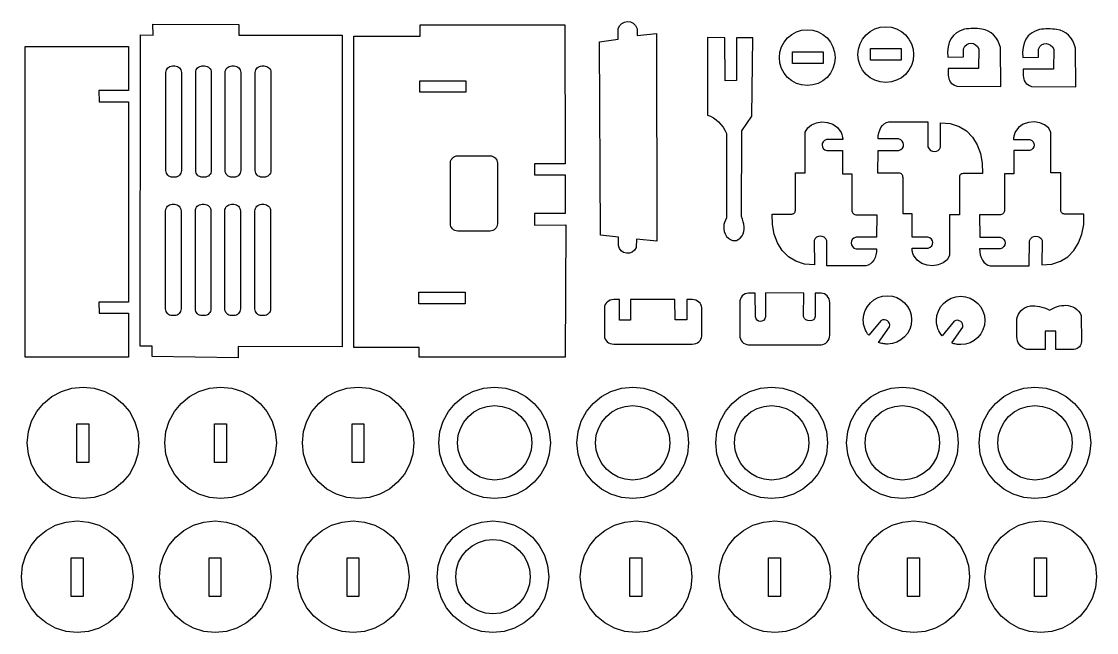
# Model space of a CAD drawing. Extents: x -147 to 762, y -188 to 192.
# Drawn here: x -147 to 141.9, y -169 to -4.7 of the extents above; entities that cross this region are included whole.
import ezdxf

# ---------------------------------------------------------------- set-up
doc = ezdxf.new("R2010")
doc.units = 0
doc.header["$MEASUREMENT"] = 0
doc.layers.add('CAMADA_1', color=7, linetype='CONTINUOUS')

msp = doc.modelspace()

# ---------------------------------------------------------------- linework, layer by layer
at = {"layer": 'CAMADA_1', "color": 250}
for points in [[(-115.0015, -8.3063), (-111.6787, -8.3173), (-111.69, -5.4004), (-88.6347, -5.4688), (-88.6347, -8.3174), (-60.8706, -8.3173), (-60.8706, -92.1601), (-88.8124, -92.057), (-88.8129, -95.067), (-111.8685, -94.7787), (-111.8679, -91.972), (-115.1015, -91.9601), (-115.0015, -8.3063)], [(-39.8568, -8.6686), (-39.8602, -5.5554), (-1.0454, -5.5554), (-0.9578, -42.9182), (-9.2024, -42.9378), (-9.1879, -45.8951), (-0.914, -45.8951), (-0.9141, -56.2702), (-9.1988, -56.2707), (-9.1567, -59.4377), (-0.7264, -59.3346), (-0.9454, -94.9686), (-40.1294, -94.9686), (-40.1201, -92.3567), (-57.7339, -92.3652), (-57.7339, -8.5956), (-39.8568, -8.6686)], [(8.284, -10.151), (13.307, -9.4281), (13.3129, -6.6332), (13.6903, -5.8204), (14.2823, -5.2159), (15.0187, -4.8315), (15.8294, -4.6791), (16.6443, -4.7704), (17.3934, -5.1174), (18.0064, -5.7318), (18.4134, -6.6255), (18.3937, -8.4475), (23.6002, -7.9478), (23.7258, -63.7849), (18.2205, -63.173), (18.1988, -65.4056), (17.7391, -66.166), (17.091, -66.6712), (16.3292, -66.9312), (15.5287, -66.9557), (14.7645, -66.7546), (14.1113, -66.3379), (13.6441, -65.7152), (13.4378, -64.8966), (13.4185, -62.6393), (8.5334, -62.0965), (8.284, -10.151)], [(64.1485, -6.9028), (65.66, -7.0552), (67.0678, -7.4922), (68.3418, -8.1837), (69.4518, -9.0995), (70.3676, -10.2094), (71.0591, -11.4834), (71.4961, -12.8912), (71.6485, -14.4027), (71.4961, -15.9142), (71.0591, -17.3221), (70.3676, -18.5961), (69.4518, -19.7061), (68.3418, -20.6219), (67.0678, -21.3134), (65.66, -21.7504), (64.1485, -21.9028), (62.637, -21.7504), (61.2291, -21.3134), (59.9551, -20.6219), (58.8451, -19.7061), (57.9293, -18.5961), (57.2378, -17.3221), (56.8008, -15.9142), (56.6484, -14.4027), (56.8008, -12.8912), (57.2378, -11.4834), (57.9293, -10.2094), (58.8451, -9.0995), (59.9551, -8.1837), (61.2291, -7.4922), (62.637, -7.0552), (64.1485, -6.9028)], [(85.2349, -6.0885), (86.7464, -6.2409), (88.1542, -6.6779), (89.4282, -7.3694), (90.5382, -8.2852), (91.454, -9.3951), (92.1455, -10.6691), (92.5825, -12.0769), (92.7349, -13.5884), (92.5825, -15.0999), (92.1455, -16.5078), (91.454, -17.7818), (90.5382, -18.8918), (89.4282, -19.8076), (88.1542, -20.4991), (86.7464, -20.9361), (85.2349, -21.0885), (83.7234, -20.9361), (82.3155, -20.4991), (81.0415, -19.8076), (79.9315, -18.8918), (79.0157, -17.7818), (78.3242, -16.5078), (77.8872, -15.0999), (77.7348, -13.5884), (77.8872, -12.0769), (78.3242, -10.6691), (79.0157, -9.3951), (79.9315, -8.2852), (81.0415, -7.3694), (82.3155, -6.6779), (83.7234, -6.2409), (85.2349, -6.0885)], [(110.2286, -11.9997), (110.1826, -17.3541), (101.9995, -17.3541), (102.0286, -19.0916), (102.0812, -19.5933), (102.1805, -20.0571), (102.3361, -20.4827), (102.558, -20.8699), (102.8558, -21.2184), (103.2393, -21.528), (103.7183, -21.7986), (104.3027, -22.0298), (116.1779, -22.1136), (116.0787, -11.7022), (115.7497, -10.6631), (115.3291, -9.75), (114.8193, -8.9595), (114.2231, -8.2879), (113.543, -7.7315), (112.7817, -7.2868), (111.9418, -6.9501), (111.0259, -6.7178), (110.4462, -6.6539), (109.8665, -6.607), (109.2868, -6.5782), (108.707, -6.5691), (108.1273, -6.5809), (107.5476, -6.615), (106.9678, -6.6729), (106.3881, -6.7557), (105.2163, -7.1781), (104.2222, -7.7512), (103.4041, -8.4737), (102.7605, -9.3443), (102.2898, -10.3616), (101.9904, -11.5242), (101.8609, -12.8309), (101.8995, -14.2803), (106.1632, -14.1811), (106.1632, -11.9997), (106.5046, -11.3358), (106.985, -10.8729), (107.5588, -10.6053), (108.1802, -10.5274), (108.8036, -10.6335), (109.3832, -10.918), (109.8735, -11.3753), (110.2286, -11.9997)], [(130.3693, -12.1043), (130.3233, -17.4587), (122.1402, -17.4587), (122.1693, -19.1962), (122.2219, -19.6979), (122.3212, -20.1617), (122.4768, -20.5873), (122.6987, -20.9745), (122.9965, -21.323), (123.38, -21.6326), (123.859, -21.9032), (124.4434, -22.1344), (136.3186, -22.2182), (136.2194, -11.8068), (135.8904, -10.7677), (135.4698, -9.8546), (134.96, -9.0641), (134.3638, -8.3925), (133.6837, -7.8361), (132.9224, -7.3914), (132.0825, -7.0547), (131.1666, -6.8224), (130.5869, -6.7585), (130.0072, -6.7116), (129.4275, -6.6828), (128.8477, -6.6737), (128.268, -6.6855), (127.6883, -6.7196), (127.1085, -6.7775), (126.5288, -6.8603), (125.357, -7.2827), (124.3629, -7.8558), (123.5448, -8.5783), (122.9012, -9.4489), (122.4305, -10.4662), (122.1311, -11.6288), (122.0016, -12.9355), (122.0402, -14.3849), (126.3039, -14.2857), (126.3039, -12.1043), (126.6453, -11.4404), (127.1257, -10.9775), (127.6995, -10.7099), (128.3209, -10.632), (128.9443, -10.7381), (129.5239, -11.0226), (130.0142, -11.4799), (130.3693, -12.1043)], [(-146.0186, -11.377), (-118.2599, -11.377), (-118.2599, -23.2119), (-126.2245, -23.2119), (-126.1589, -26.2618), (-118.2599, -26.265), (-118.2599, -80.0994), (-126.2197, -80.0994), (-126.1744, -83.0777), (-118.2599, -83.0894), (-118.2599, -94.8903), (-146.0186, -94.8903), (-146.0186, -11.377)], [(49.5096, -9.0312), (45.0989, -9.0625), (45.0994, -20.5663), (42.1162, -20.59), (42.0291, -9.0481), (37.3488, -9.0224), (37.3488, -29.8326), (38.1455, -30.1743), (38.914, -30.5992), (39.645, -31.1062), (40.3292, -31.6938), (40.9576, -32.3609), (41.5208, -33.1063), (42.0095, -33.9287), (42.4147, -34.8269), (42.4147, -57.4345), (42.1271, -58.0645), (41.9024, -58.6787), (41.7512, -59.2849), (41.6837, -59.8911), (41.7105, -60.5052), (41.842, -61.135), (42.0887, -61.7884), (42.4609, -62.4734), (42.9896, -62.9593), (43.5151, -63.3132), (44.0385, -63.5293), (44.5608, -63.6019), (45.0831, -63.5254), (45.6064, -63.2939), (46.132, -62.9019), (46.6607, -62.3436), (46.9399, -61.7538), (47.1133, -61.1428), (47.19, -60.5126), (47.1791, -59.8648), (47.0897, -59.2012), (46.9307, -58.5238), (46.7113, -57.8343), (46.4406, -57.1345), (46.5494, -34.0624), (49.2651, -30.1134), (49.5096, -9.0312)], [(60.1576, -12.8047), (68.433, -12.8047), (68.433, -15.9572), (60.1576, -15.9572), (60.1576, -12.8047)], [(81.1126, -11.9247), (89.388, -11.9247), (89.388, -15.0772), (81.1126, -15.0772), (81.1126, -11.9247)], [(-106.4378, -16.6292), (-105.8147, -16.6292), (-105.4571, -16.6655), (-105.1234, -16.7697), (-104.8211, -16.9343), (-104.5574, -17.1522), (-104.3395, -17.4159), (-104.1749, -17.7182), (-104.0707, -18.0519), (-104.0344, -18.4095), (-104.0344, -44.7579), (-104.0707, -45.1155), (-104.1749, -45.4492), (-104.3395, -45.7515), (-104.5574, -46.0153), (-104.8211, -46.2331), (-105.1234, -46.3977), (-105.4571, -46.5019), (-105.8147, -46.5382), (-106.4378, -46.5382), (-106.7954, -46.5019), (-107.1291, -46.3977), (-107.4314, -46.2331), (-107.6952, -46.0153), (-107.913, -45.7515), (-108.0776, -45.4492), (-108.1818, -45.1155), (-108.2181, -44.7579), (-108.2181, -18.4095), (-108.1818, -18.0519), (-108.0776, -17.7182), (-107.913, -17.4159), (-107.6952, -17.1522), (-107.4314, -16.9343), (-107.1291, -16.7697), (-106.7954, -16.6655), (-106.4378, -16.6292)], [(-98.4264, -16.6292), (-97.8033, -16.6292), (-97.4457, -16.6655), (-97.112, -16.7697), (-96.8097, -16.9343), (-96.546, -17.1522), (-96.3281, -17.4159), (-96.1635, -17.7182), (-96.0593, -18.0519), (-96.023, -18.4095), (-96.023, -44.7579), (-96.0593, -45.1155), (-96.1635, -45.4492), (-96.3281, -45.7515), (-96.546, -46.0153), (-96.8097, -46.2331), (-97.112, -46.3977), (-97.4457, -46.5019), (-97.8033, -46.5382), (-98.4264, -46.5382), (-98.784, -46.5019), (-99.1177, -46.3977), (-99.42, -46.2331), (-99.6838, -46.0153), (-99.9016, -45.7515), (-100.0662, -45.4492), (-100.1704, -45.1155), (-100.2067, -44.7579), (-100.2067, -18.4095), (-100.1704, -18.0519), (-100.0662, -17.7182), (-99.9016, -17.4159), (-99.6838, -17.1522), (-99.42, -16.9343), (-99.1177, -16.7697), (-98.784, -16.6655), (-98.4264, -16.6292)], [(-90.5041, -16.6292), (-89.881, -16.6292), (-89.5234, -16.6655), (-89.1897, -16.7697), (-88.8874, -16.9343), (-88.6237, -17.1522), (-88.4058, -17.4159), (-88.2412, -17.7182), (-88.137, -18.0519), (-88.1007, -18.4095), (-88.1007, -44.7579), (-88.137, -45.1155), (-88.2412, -45.4492), (-88.4058, -45.7515), (-88.6237, -46.0153), (-88.8874, -46.2331), (-89.1897, -46.3977), (-89.5234, -46.5019), (-89.881, -46.5382), (-90.5041, -46.5382), (-90.8617, -46.5019), (-91.1954, -46.3977), (-91.4977, -46.2331), (-91.7615, -46.0153), (-91.9793, -45.7515), (-92.1439, -45.4492), (-92.2481, -45.1155), (-92.2844, -44.7579), (-92.2844, -18.4095), (-92.2481, -18.0519), (-92.1439, -17.7182), (-91.9793, -17.4159), (-91.7615, -17.1522), (-91.4977, -16.9343), (-91.1954, -16.7697), (-90.8617, -16.6655), (-90.5041, -16.6292)], [(-82.4038, -16.6292), (-81.7807, -16.6292), (-81.4231, -16.6655), (-81.0894, -16.7697), (-80.7871, -16.9343), (-80.5234, -17.1522), (-80.3055, -17.4159), (-80.1409, -17.7182), (-80.0367, -18.0519), (-80.0004, -18.4095), (-80.0004, -44.7579), (-80.0367, -45.1155), (-80.1409, -45.4492), (-80.3055, -45.7515), (-80.5234, -46.0153), (-80.7871, -46.2331), (-81.0894, -46.3977), (-81.4231, -46.5019), (-81.7807, -46.5382), (-82.4038, -46.5382), (-82.7614, -46.5019), (-83.0951, -46.3977), (-83.3974, -46.2331), (-83.6612, -46.0153), (-83.879, -45.7515), (-84.0436, -45.4492), (-84.1478, -45.1155), (-84.1841, -44.7579), (-84.1841, -18.4095), (-84.1478, -18.0519), (-84.0436, -17.7182), (-83.879, -17.4159), (-83.6612, -17.1522), (-83.3974, -16.9343), (-83.0951, -16.7697), (-82.7614, -16.6655), (-82.4038, -16.6292)], [(-39.9712, -20.5946), (-27.5867, -20.5946), (-27.5867, -23.6946), (-39.9712, -23.6946), (-39.9712, -20.5946)], [(69.4301, -70.3369), (69.3832, -63.6183), (69.0962, -63.0793), (68.6846, -62.6953), (68.1914, -62.465), (67.6594, -62.387), (67.1313, -62.46), (66.6502, -62.6828), (66.2586, -63.0541), (65.9996, -63.5725), (66.0468, -70.0917), (63.381, -69.8971), (61.0486, -69.1548), (59.0613, -67.923), (57.4311, -66.2598), (56.1698, -64.2231), (55.2892, -61.8712), (54.8013, -59.262), (54.7179, -56.4537), (59.9576, -56.4537), (60.1746, -56.4216), (60.367, -56.3634), (60.5341, -56.278), (60.6748, -56.1644), (60.7881, -56.0216), (60.8732, -55.8486), (60.9291, -55.6445), (60.9548, -55.4081), (60.9548, -45.3935), (63.6158, -45.3935), (63.6158, -34.4166), (64.2661, -33.2965), (65.303, -32.4511), (66.6127, -31.9044), (68.081, -31.6808), (69.5942, -31.8043), (71.0381, -32.2991), (72.2988, -33.1895), (73.2623, -34.4997), (73.4264, -34.9984), (73.5513, -35.4717), (73.5987, -35.7067), (73.6357, -35.945), (73.6622, -36.1895), (73.6781, -36.4436), (69.2976, -36.4165), (68.7643, -36.6799), (68.3921, -37.0488), (68.1782, -37.4863), (68.1196, -37.9553), (68.2134, -38.4187), (68.4568, -38.8397), (68.8469, -39.1812), (69.3808, -39.4061), (73.5949, -39.4082), (73.5949, -45.643), (76.0897, -45.643), (76.0897, -55.3415), (76.1143, -55.609), (76.1698, -55.8497), (76.2568, -56.0617), (76.3758, -56.2428), (76.5274, -56.3912), (76.7121, -56.5049), (76.9303, -56.5818), (77.1827, -56.62), (82.8255, -56.62), (82.7424, -62.6974), (77.2457, -62.7044), (76.6456, -62.9411), (76.2299, -63.3053), (75.9925, -63.7552), (75.9272, -64.2493), (76.028, -64.7459), (76.2886, -65.2033), (76.7029, -65.5799), (77.2649, -65.834), (82.7617, -65.7868), (82.7364, -66.6426), (82.6016, -67.4414), (82.3648, -68.171), (82.0334, -68.8195), (81.6147, -69.3747), (81.1161, -69.8246), (80.5452, -70.1572), (79.9091, -70.3605), (69.4301, -70.3369)], [(96.5409, -31.7001), (96.5878, -38.4187), (96.8748, -38.9577), (97.2864, -39.3417), (97.7796, -39.572), (98.3116, -39.65), (98.8397, -39.577), (99.3208, -39.3542), (99.7124, -38.9829), (99.9714, -38.4645), (99.9242, -31.9453), (102.59, -32.1399), (104.9224, -32.8822), (106.9097, -34.114), (108.5399, -35.7772), (109.8012, -37.8139), (110.6818, -40.1658), (111.1697, -42.775), (111.2531, -45.5833), (106.0134, -45.5833), (105.7964, -45.6154), (105.604, -45.6736), (105.4369, -45.759), (105.2963, -45.8726), (105.1829, -46.0154), (105.0978, -46.1884), (105.0419, -46.3925), (105.0162, -46.6289), (105.0162, -56.6435), (102.3552, -56.6435), (102.3552, -67.6204), (101.7049, -68.7405), (100.668, -69.5859), (99.3583, -70.1326), (97.89, -70.3563), (96.3768, -70.2327), (94.9329, -69.7379), (93.6722, -68.8475), (92.7087, -67.5373), (92.5446, -67.0386), (92.4197, -66.5653), (92.3723, -66.3303), (92.3353, -66.092), (92.3088, -65.8475), (92.2929, -65.5934), (96.6734, -65.6205), (97.2067, -65.3571), (97.5789, -64.9882), (97.7928, -64.5507), (97.8515, -64.0818), (97.7576, -63.6183), (97.5142, -63.1973), (97.1241, -62.8558), (96.5902, -62.6309), (92.3761, -62.6288), (92.3761, -56.394), (89.8813, -56.394), (89.8813, -46.6955), (89.8567, -46.428), (89.8012, -46.1873), (89.7142, -45.9753), (89.5952, -45.7942), (89.4436, -45.6458), (89.2589, -45.5321), (89.0407, -45.4552), (88.7883, -45.417), (83.1455, -45.417), (83.2286, -39.3396), (88.7253, -39.3326), (89.3254, -39.0959), (89.7411, -38.7317), (89.9785, -38.2818), (90.0438, -37.7877), (89.943, -37.2911), (89.6824, -36.8337), (89.2681, -36.4571), (88.7061, -36.203), (83.2093, -36.2502), (83.2346, -35.3944), (83.3694, -34.5956), (83.6062, -33.866), (83.9376, -33.2176), (84.3563, -32.6623), (84.8549, -32.2124), (85.4258, -31.8798), (86.0619, -31.6765), (96.5409, -31.7001)], [(123.7987, -70.3369), (123.8456, -63.6183), (124.1326, -63.0793), (124.5442, -62.6953), (125.0374, -62.465), (125.5694, -62.387), (126.0975, -62.46), (126.5786, -62.6828), (126.9702, -63.0541), (127.2292, -63.5725), (127.182, -70.0917), (129.8478, -69.8971), (132.1802, -69.1548), (134.1675, -67.923), (135.7977, -66.2598), (137.059, -64.2231), (137.9396, -61.8712), (138.4275, -59.262), (138.5109, -56.4537), (133.2712, -56.4537), (133.0542, -56.4216), (132.8618, -56.3634), (132.6947, -56.278), (132.5541, -56.1644), (132.4407, -56.0216), (132.3556, -55.8486), (132.2997, -55.6445), (132.274, -55.4081), (132.274, -45.3935), (129.613, -45.3935), (129.613, -34.4166), (128.9627, -33.2965), (127.9258, -32.4511), (126.6161, -31.9044), (125.1478, -31.6808), (123.6346, -31.8043), (122.1907, -32.2991), (120.93, -33.1895), (119.9665, -34.4997), (119.8024, -34.9984), (119.6775, -35.4717), (119.6301, -35.7067), (119.5931, -35.945), (119.5666, -36.1895), (119.5507, -36.4436), (123.9312, -36.4165), (124.4645, -36.6799), (124.8367, -37.0488), (125.0506, -37.4863), (125.1093, -37.9553), (125.0154, -38.4187), (124.772, -38.8397), (124.3819, -39.1812), (123.848, -39.4061), (119.6339, -39.4082), (119.6339, -45.643), (117.1391, -45.643), (117.1391, -55.3415), (117.1145, -55.609), (117.059, -55.8497), (116.972, -56.0617), (116.853, -56.2428), (116.7014, -56.3912), (116.5167, -56.5049), (116.2985, -56.5818), (116.0461, -56.62), (110.4033, -56.62), (110.4864, -62.6974), (115.9831, -62.7044), (116.5832, -62.9411), (116.9989, -63.3053), (117.2363, -63.7552), (117.3016, -64.2493), (117.2008, -64.7459), (116.9402, -65.2033), (116.5259, -65.5799), (115.9639, -65.834), (110.4671, -65.7868), (110.4924, -66.6426), (110.6272, -67.4414), (110.864, -68.171), (111.1954, -68.8195), (111.6141, -69.3747), (112.1127, -69.8246), (112.6836, -70.1572), (113.3197, -70.3605), (123.7987, -70.3369)], [(-29.7938, -40.7827), (-21.0879, -40.7827), (-20.6938, -40.8227), (-20.3261, -40.9375), (-19.9929, -41.1189), (-19.7023, -41.359), (-19.4622, -41.6496), (-19.2808, -41.9828), (-19.166, -42.3505), (-19.126, -42.7446), (-19.126, -59.053), (-19.166, -59.4471), (-19.2808, -59.8148), (-19.4622, -60.148), (-19.7023, -60.4386), (-19.9929, -60.6787), (-20.3261, -60.8601), (-20.6938, -60.9749), (-21.0879, -61.0149), (-29.7938, -61.0149), (-30.1879, -60.9749), (-30.5556, -60.8601), (-30.8888, -60.6787), (-31.1794, -60.4386), (-31.4195, -60.148), (-31.6009, -59.8148), (-31.7157, -59.4471), (-31.7557, -59.053), (-31.7557, -42.7446), (-31.7157, -42.3505), (-31.6009, -41.9828), (-31.4195, -41.6496), (-31.1794, -41.359), (-30.8888, -41.1189), (-30.5556, -40.9375), (-30.1879, -40.8227), (-29.7938, -40.7827)], [(-106.5268, -53.8374), (-105.9037, -53.8374), (-105.5461, -53.8737), (-105.2124, -53.9779), (-104.9101, -54.1425), (-104.6464, -54.3604), (-104.4285, -54.6241), (-104.2639, -54.9264), (-104.1597, -55.2601), (-104.1234, -55.6177), (-104.1234, -81.9661), (-104.1597, -82.3237), (-104.2639, -82.6574), (-104.4285, -82.9597), (-104.6464, -83.2235), (-104.9101, -83.4413), (-105.2124, -83.6059), (-105.5461, -83.7101), (-105.9037, -83.7464), (-106.5268, -83.7464), (-106.8844, -83.7101), (-107.2181, -83.6059), (-107.5204, -83.4413), (-107.7842, -83.2235), (-108.002, -82.9597), (-108.1666, -82.6574), (-108.2708, -82.3237), (-108.3071, -81.9661), (-108.3071, -55.6177), (-108.2708, -55.2601), (-108.1666, -54.9264), (-108.002, -54.6241), (-107.7842, -54.3604), (-107.5204, -54.1425), (-107.2181, -53.9779), (-106.8844, -53.8737), (-106.5268, -53.8374)], [(-98.5154, -53.8374), (-97.8923, -53.8374), (-97.5347, -53.8737), (-97.201, -53.9779), (-96.8987, -54.1425), (-96.635, -54.3604), (-96.4171, -54.6241), (-96.2525, -54.9264), (-96.1483, -55.2601), (-96.112, -55.6177), (-96.112, -81.9661), (-96.1483, -82.3237), (-96.2525, -82.6574), (-96.4171, -82.9597), (-96.635, -83.2235), (-96.8987, -83.4413), (-97.201, -83.6059), (-97.5347, -83.7101), (-97.8923, -83.7464), (-98.5154, -83.7464), (-98.873, -83.7101), (-99.2067, -83.6059), (-99.509, -83.4413), (-99.7728, -83.2235), (-99.9906, -82.9597), (-100.1552, -82.6574), (-100.2594, -82.3237), (-100.2957, -81.9661), (-100.2957, -55.6177), (-100.2594, -55.2601), (-100.1552, -54.9264), (-99.9906, -54.6241), (-99.7728, -54.3604), (-99.509, -54.1425), (-99.2067, -53.9779), (-98.873, -53.8737), (-98.5154, -53.8374)], [(-90.5931, -53.8374), (-89.97, -53.8374), (-89.6124, -53.8737), (-89.2787, -53.9779), (-88.9764, -54.1425), (-88.7127, -54.3604), (-88.4948, -54.6241), (-88.3302, -54.9264), (-88.226, -55.2601), (-88.1897, -55.6177), (-88.1897, -81.9661), (-88.226, -82.3237), (-88.3302, -82.6574), (-88.4948, -82.9597), (-88.7127, -83.2235), (-88.9764, -83.4413), (-89.2787, -83.6059), (-89.6124, -83.7101), (-89.97, -83.7464), (-90.5931, -83.7464), (-90.9507, -83.7101), (-91.2844, -83.6059), (-91.5867, -83.4413), (-91.8505, -83.2235), (-92.0683, -82.9597), (-92.2329, -82.6574), (-92.3371, -82.3237), (-92.3734, -81.9661), (-92.3734, -55.6177), (-92.3371, -55.2601), (-92.2329, -54.9264), (-92.0683, -54.6241), (-91.8505, -54.3604), (-91.5867, -54.1425), (-91.2844, -53.9779), (-90.9507, -53.8737), (-90.5931, -53.8374)], [(-82.4928, -53.8374), (-81.8697, -53.8374), (-81.5121, -53.8737), (-81.1784, -53.9779), (-80.8761, -54.1425), (-80.6124, -54.3604), (-80.3945, -54.6241), (-80.2299, -54.9264), (-80.1257, -55.2601), (-80.0894, -55.6177), (-80.0894, -81.9661), (-80.1257, -82.3237), (-80.2299, -82.6574), (-80.3945, -82.9597), (-80.6124, -83.2235), (-80.8761, -83.4413), (-81.1784, -83.6059), (-81.5121, -83.7101), (-81.8697, -83.7464), (-82.4928, -83.7464), (-82.8504, -83.7101), (-83.1841, -83.6059), (-83.4864, -83.4413), (-83.7502, -83.2235), (-83.968, -82.9597), (-84.1326, -82.6574), (-84.2368, -82.3237), (-84.2731, -81.9661), (-84.2731, -55.6177), (-84.2368, -55.2601), (-84.1326, -54.9264), (-83.968, -54.6241), (-83.7502, -54.3604), (-83.4864, -54.1425), (-83.1841, -53.9779), (-82.8504, -53.8737), (-82.4928, -53.8374)], [(-40.2164, -77.4899), (-27.8319, -77.4899), (-27.8319, -80.5899), (-40.2164, -80.5899), (-40.2164, -77.4899)], [(70.2045, -89.0406), (70.2045, -80.253), (70.1567, -79.7453), (70.0197, -79.2717), (69.8032, -78.8426), (69.5166, -78.4682), (69.1697, -78.159), (68.772, -77.9253), (68.3332, -77.7775), (67.8628, -77.7259), (66.225, -77.7259), (66.225, -84.0012), (66.0929, -84.493), (65.7776, -84.8553), (65.3347, -85.0823), (64.8202, -85.1679), (64.2896, -85.1064), (63.7989, -84.8917), (63.4036, -84.5178), (63.1596, -83.979), (63.1948, -77.7259), (52.888, -77.6751), (52.9386, -84.1011), (52.7062, -84.6599), (52.3668, -85.0489), (51.958, -85.2732), (51.5176, -85.3379), (51.0832, -85.2479), (50.6926, -85.0085), (50.3836, -84.6246), (50.1937, -84.1013), (50.1711, -77.7259), (48.3303, -77.7259), (47.86, -77.7775), (47.4212, -77.9253), (47.0235, -78.1591), (46.6766, -78.4683), (46.39, -78.8427), (46.1734, -79.2719), (46.0364, -79.7454), (45.9886, -80.253), (45.9886, -89.0406), (46.0364, -89.5483), (46.1734, -90.0219), (46.3899, -90.451), (46.6765, -90.8254), (47.0234, -91.1346), (47.421, -91.3683), (47.8599, -91.5161), (48.3303, -91.5677), (67.8628, -91.5677), (68.3332, -91.5161), (68.7721, -91.3683), (69.1697, -91.1346), (69.5167, -90.8254), (69.8032, -90.451), (70.0197, -90.0219), (70.1567, -89.5483), (70.2045, -89.0406)], [(35.7722, -89.2425), (35.7722, -81.6402), (35.7206, -81.201), (35.5728, -80.7912), (35.3391, -80.42), (35.0299, -80.0961), (34.6555, -79.8286), (34.2264, -79.6264), (33.7528, -79.4985), (33.2451, -79.4539), (31.7517, -79.4539), (31.7517, -84.8828), (28.6079, -84.8636), (28.5928, -79.4539), (16.6464, -79.4539), (16.6463, -84.9693), (13.6874, -84.9694), (13.6597, -79.4539), (12.1663, -79.4539), (11.6587, -79.4985), (11.1851, -79.6264), (10.7559, -79.8286), (10.3815, -80.0961), (10.0723, -80.42), (9.8386, -80.7913), (9.6908, -81.201), (9.6392, -81.6402), (9.6392, -89.2425), (9.6908, -89.6817), (9.8386, -90.0915), (10.0723, -90.4627), (10.3815, -90.7866), (10.7559, -91.0541), (11.185, -91.2563), (11.6586, -91.3842), (12.1663, -91.4288), (33.2451, -91.4288), (33.7528, -91.3842), (34.2264, -91.2563), (34.6555, -91.0541), (35.0299, -90.7866), (35.3391, -90.4627), (35.5728, -90.0915), (35.7206, -89.6817), (35.7722, -89.2425)], [(85.6967, -78.3952), (87.0067, -78.5273), (88.2268, -78.906), (89.3309, -79.5053), (90.2929, -80.299), (91.0866, -81.261), (91.6859, -82.3651), (92.0646, -83.5852), (92.1967, -84.8952), (92.0646, -86.2052), (91.6859, -87.4253), (91.0866, -88.5294), (90.2929, -89.4914), (89.3309, -90.2851), (88.2268, -90.8844), (87.0067, -91.2631), (85.6967, -91.3952), (85.3831, -91.3879), (85.0696, -91.3661), (84.7578, -91.3302), (84.4491, -91.2806), (84.1452, -91.2175), (83.8477, -91.1413), (83.558, -91.0523), (83.2778, -90.9509), (86.2548, -86.7401), (86.3089, -86.2718), (86.2188, -85.8428), (86.0081, -85.4703), (85.7001, -85.1718), (85.3182, -84.9642), (84.8857, -84.865), (84.4261, -84.8914), (83.9628, -85.0605), (80.7002, -89.053), (80.3661, -88.6157), (80.0693, -88.1503), (79.812, -87.6592), (79.5964, -87.1445), (79.4249, -86.6086), (79.2996, -86.0535), (79.2228, -85.4817), (79.1967, -84.8952), (79.3288, -83.5852), (79.7075, -82.3651), (80.3068, -81.261), (81.1005, -80.299), (82.0625, -79.5053), (83.1666, -78.906), (84.3867, -78.5273), (85.6967, -78.3952)], [(105.3758, -78.5541), (106.6858, -78.6862), (107.9059, -79.0649), (109.01, -79.6642), (109.972, -80.4579), (110.7657, -81.4199), (111.365, -82.524), (111.7437, -83.7441), (111.8758, -85.0541), (111.7437, -86.3641), (111.365, -87.5842), (110.7657, -88.6883), (109.972, -89.6503), (109.01, -90.444), (107.9059, -91.0433), (106.6858, -91.422), (105.3758, -91.5541), (105.0622, -91.5468), (104.7487, -91.525), (104.4369, -91.4891), (104.1282, -91.4395), (103.8243, -91.3764), (103.5268, -91.3002), (103.2371, -91.2112), (102.9569, -91.1098), (105.9339, -86.899), (105.988, -86.4307), (105.8979, -86.0017), (105.6872, -85.6292), (105.3792, -85.3307), (104.9973, -85.1231), (104.5648, -85.0239), (104.1052, -85.0503), (103.6419, -85.2194), (100.3793, -89.2119), (100.0452, -88.7746), (99.7484, -88.3092), (99.4911, -87.8181), (99.2755, -87.3034), (99.104, -86.7675), (98.9787, -86.2124), (98.9019, -85.6406), (98.8758, -85.0541), (99.0079, -83.7441), (99.3866, -82.524), (99.9859, -81.4199), (100.7796, -80.4579), (101.7416, -79.6642), (102.8457, -79.0649), (104.0658, -78.6862), (105.3758, -78.5541)], [(124.1386, -81.1259), (124.7041, -81.0945), (125.2979, -81.1106), (125.9169, -81.1759), (126.5579, -81.2923), (127.2178, -81.4617), (127.8934, -81.6857), (128.5817, -81.9663), (129.2794, -82.3053), (129.7864, -82.0024), (130.3053, -81.7337), (130.8359, -81.5019), (131.378, -81.3096), (131.9314, -81.1592), (132.496, -81.0536), (133.0715, -80.9951), (133.6579, -80.9865), (134.2789, -81.0577), (134.9002, -81.1955), (135.506, -81.4059), (136.0804, -81.6948), (136.6075, -82.0683), (137.0715, -82.5325), (137.4565, -83.0933), (137.7467, -83.7568), (137.8374, -90.7121), (137.7871, -91.1316), (137.6725, -91.5104), (137.4967, -91.8473), (137.2629, -92.141), (136.9743, -92.3902), (136.6341, -92.5938), (136.2453, -92.7505), (135.8113, -92.8591), (130.9729, -92.8894), (130.9426, -87.8997), (128.0698, -87.9602), (128.0396, -92.8894), (123.1709, -92.8591), (122.5206, -92.632), (121.9697, -92.3371), (121.5129, -91.9782), (121.1448, -91.5588), (120.8597, -91.0826), (120.6524, -90.5536), (120.5174, -89.9752), (120.4492, -89.3512), (120.4492, -84.664), (120.6458, -83.9819), (120.9105, -83.3693), (121.2469, -82.8257), (121.6589, -82.3507), (122.1503, -81.9437), (122.7248, -81.6042), (123.3863, -81.3318), (124.1386, -81.1259)], [(-130.4794, -102.954), (-127.4563, -103.2587), (-124.6406, -104.1328), (-122.0926, -105.5158), (-119.8726, -107.3474), (-118.041, -109.5674), (-116.658, -112.1154), (-115.7839, -114.9311), (-115.4792, -117.9542), (-115.7839, -120.9772), (-116.658, -123.7928), (-118.041, -126.3407), (-119.8726, -128.5606), (-122.0926, -130.3923), (-124.6406, -131.7752), (-127.4563, -132.6493), (-130.4794, -132.954), (-133.5024, -132.6493), (-136.318, -131.7752), (-138.8659, -130.3923), (-141.0858, -128.5606), (-142.9175, -126.3407), (-144.3004, -123.7928), (-145.1745, -120.9772), (-145.4792, -117.9542), (-145.1745, -114.9311), (-144.3004, -112.1154), (-142.9175, -109.5674), (-141.0858, -107.3474), (-138.8659, -105.5158), (-136.318, -104.1328), (-133.5024, -103.2587), (-130.4794, -102.954)], [(-93.5123, -102.954), (-90.4892, -103.2587), (-87.6735, -104.1328), (-85.1255, -105.5158), (-82.9055, -107.3474), (-81.0739, -109.5674), (-79.6909, -112.1154), (-78.8168, -114.9311), (-78.5121, -117.9542), (-78.8168, -120.9772), (-79.6909, -123.7928), (-81.0739, -126.3407), (-82.9055, -128.5606), (-85.1255, -130.3923), (-87.6735, -131.7752), (-90.4892, -132.6493), (-93.5123, -132.954), (-96.5353, -132.6493), (-99.3509, -131.7752), (-101.8988, -130.3923), (-104.1187, -128.5606), (-105.9504, -126.3407), (-107.3333, -123.7928), (-108.2074, -120.9772), (-108.5121, -117.9542), (-108.2074, -114.9311), (-107.3333, -112.1154), (-105.9504, -109.5674), (-104.1187, -107.3474), (-101.8988, -105.5158), (-99.3509, -104.1328), (-96.5353, -103.2587), (-93.5123, -102.954)], [(-56.5451, -102.954), (-53.522, -103.2587), (-50.7063, -104.1328), (-48.1583, -105.5158), (-45.9383, -107.3474), (-44.1067, -109.5674), (-42.7237, -112.1154), (-41.8496, -114.9311), (-41.5449, -117.9542), (-41.8496, -120.9772), (-42.7237, -123.7928), (-44.1067, -126.3407), (-45.9383, -128.5606), (-48.1583, -130.3923), (-50.7063, -131.7752), (-53.522, -132.6493), (-56.5451, -132.954), (-59.5681, -132.6493), (-62.3837, -131.7752), (-64.9316, -130.3923), (-67.1515, -128.5606), (-68.9832, -126.3407), (-70.3661, -123.7928), (-71.2402, -120.9772), (-71.5449, -117.9542), (-71.2402, -114.9311), (-70.3661, -112.1154), (-68.9832, -109.5674), (-67.1515, -107.3474), (-64.9316, -105.5158), (-62.3837, -104.1328), (-59.5681, -103.2587), (-56.5451, -102.954)], [(-19.8691, -102.954), (-16.846, -103.2587), (-14.0303, -104.1328), (-11.4823, -105.5158), (-9.2623, -107.3474), (-7.4307, -109.5674), (-6.0477, -112.1154), (-5.1736, -114.9311), (-4.8689, -117.9542), (-5.1736, -120.9772), (-6.0477, -123.7928), (-7.4307, -126.3407), (-9.2623, -128.5606), (-11.4823, -130.3923), (-14.0303, -131.7752), (-16.846, -132.6493), (-19.8691, -132.954), (-22.8921, -132.6493), (-25.7077, -131.7752), (-28.2556, -130.3923), (-30.4755, -128.5606), (-32.3072, -126.3407), (-33.6901, -123.7928), (-34.5642, -120.9772), (-34.8689, -117.9542), (-34.5642, -114.9311), (-33.6901, -112.1154), (-32.3072, -109.5674), (-30.4755, -107.3474), (-28.2556, -105.5158), (-25.7077, -104.1328), (-22.8921, -103.2587), (-19.8691, -102.954)], [(17.2294, -102.954), (20.2525, -103.2587), (23.0682, -104.1328), (25.6162, -105.5158), (27.8362, -107.3474), (29.6678, -109.5674), (31.0508, -112.1154), (31.9249, -114.9311), (32.2296, -117.9542), (31.9249, -120.9772), (31.0508, -123.7928), (29.6678, -126.3407), (27.8362, -128.5606), (25.6162, -130.3923), (23.0682, -131.7752), (20.2525, -132.6493), (17.2294, -132.954), (14.2064, -132.6493), (11.3908, -131.7752), (8.8429, -130.3923), (6.623, -128.5606), (4.7913, -126.3407), (3.4084, -123.7928), (2.5343, -120.9772), (2.2296, -117.9542), (2.5343, -114.9311), (3.4084, -112.1154), (4.7913, -109.5674), (6.623, -107.3474), (8.8429, -105.5158), (11.3908, -104.1328), (14.2064, -103.2587), (17.2294, -102.954)], [(54.5762, -102.954), (57.5993, -103.2587), (60.415, -104.1328), (62.963, -105.5158), (65.183, -107.3474), (67.0146, -109.5674), (68.3976, -112.1154), (69.2717, -114.9311), (69.5764, -117.9542), (69.2717, -120.9772), (68.3976, -123.7928), (67.0146, -126.3407), (65.183, -128.5606), (62.963, -130.3923), (60.415, -131.7752), (57.5993, -132.6493), (54.5762, -132.954), (51.5532, -132.6493), (48.7376, -131.7752), (46.1897, -130.3923), (43.9698, -128.5606), (42.1381, -126.3407), (40.7552, -123.7928), (39.8811, -120.9772), (39.5764, -117.9542), (39.8811, -114.9311), (40.7552, -112.1154), (42.1381, -109.5674), (43.9698, -107.3474), (46.1897, -105.5158), (48.7376, -104.1328), (51.5532, -103.2587), (54.5762, -102.954)], [(89.7055, -102.954), (92.7286, -103.2587), (95.5443, -104.1328), (98.0923, -105.5158), (100.3123, -107.3474), (102.1439, -109.5674), (103.5269, -112.1154), (104.401, -114.9311), (104.7057, -117.9542), (104.401, -120.9772), (103.5269, -123.7928), (102.1439, -126.3407), (100.3123, -128.5606), (98.0923, -130.3923), (95.5443, -131.7752), (92.7286, -132.6493), (89.7055, -132.954), (86.6825, -132.6493), (83.8669, -131.7752), (81.319, -130.3923), (79.0991, -128.5606), (77.2674, -126.3407), (75.8845, -123.7928), (75.0104, -120.9772), (74.7057, -117.9542), (75.0104, -114.9311), (75.8845, -112.1154), (77.2674, -109.5674), (79.0991, -107.3474), (81.319, -105.5158), (83.8669, -104.1328), (86.6825, -103.2587), (89.7055, -102.954)], [(125.3334, -102.954), (128.3565, -103.2587), (131.1722, -104.1328), (133.7202, -105.5158), (135.9402, -107.3474), (137.7718, -109.5674), (139.1548, -112.1154), (140.0289, -114.9311), (140.3336, -117.9542), (140.0289, -120.9772), (139.1548, -123.7928), (137.7718, -126.3407), (135.9402, -128.5606), (133.7202, -130.3923), (131.1722, -131.7752), (128.3565, -132.6493), (125.3334, -132.954), (122.3104, -132.6493), (119.4948, -131.7752), (116.9469, -130.3923), (114.727, -128.5606), (112.8953, -126.3407), (111.5124, -123.7928), (110.6383, -120.9772), (110.3336, -117.9542), (110.6383, -114.9311), (111.5124, -112.1154), (112.8953, -109.5674), (114.727, -107.3474), (116.9469, -105.5158), (119.4948, -104.1328), (122.3104, -103.2587), (125.3334, -102.954)], [(-19.869, -107.9537), (-17.8536, -108.1569), (-15.9764, -108.7396), (-14.2777, -109.6616), (-12.7977, -110.8827), (-11.5766, -112.3627), (-10.6546, -114.0614), (-10.0719, -115.9386), (-9.8687, -117.954), (-10.0719, -119.9694), (-10.6546, -121.8465), (-11.5766, -123.5452), (-12.7977, -125.0252), (-14.2777, -126.2463), (-15.9764, -127.1683), (-17.8536, -127.751), (-19.869, -127.9542), (-21.8844, -127.751), (-23.7615, -127.1683), (-25.4602, -126.2463), (-26.9402, -125.0252), (-28.1613, -123.5452), (-29.0833, -121.8465), (-29.666, -119.9694), (-29.8692, -117.954), (-29.666, -115.9386), (-29.0833, -114.0614), (-28.1613, -112.3627), (-26.9402, -110.8827), (-25.4602, -109.6616), (-23.7615, -108.7396), (-21.8844, -108.1569), (-19.869, -107.9537)], [(17.2295, -107.9537), (19.2449, -108.1569), (21.1221, -108.7396), (22.8208, -109.6616), (24.3008, -110.8827), (25.5219, -112.3627), (26.4439, -114.0614), (27.0266, -115.9386), (27.2298, -117.954), (27.0266, -119.9694), (26.4439, -121.8465), (25.5219, -123.5452), (24.3008, -125.0252), (22.8208, -126.2463), (21.1221, -127.1683), (19.2449, -127.751), (17.2295, -127.9542), (15.2141, -127.751), (13.337, -127.1683), (11.6383, -126.2463), (10.1583, -125.0252), (8.9372, -123.5452), (8.0152, -121.8465), (7.4325, -119.9694), (7.2293, -117.954), (7.4325, -115.9386), (8.0152, -114.0614), (8.9372, -112.3627), (10.1583, -110.8827), (11.6383, -109.6616), (13.337, -108.7396), (15.2141, -108.1569), (17.2295, -107.9537)], [(54.5763, -107.9537), (56.5917, -108.1569), (58.4689, -108.7396), (60.1676, -109.6616), (61.6476, -110.8827), (62.8687, -112.3627), (63.7907, -114.0614), (64.3734, -115.9386), (64.5766, -117.954), (64.3734, -119.9694), (63.7907, -121.8465), (62.8687, -123.5452), (61.6476, -125.0252), (60.1676, -126.2463), (58.4689, -127.1683), (56.5917, -127.751), (54.5763, -127.9542), (52.5609, -127.751), (50.6838, -127.1683), (48.9851, -126.2463), (47.5051, -125.0252), (46.284, -123.5452), (45.362, -121.8465), (44.7793, -119.9694), (44.5761, -117.954), (44.7793, -115.9386), (45.362, -114.0614), (46.284, -112.3627), (47.5051, -110.8827), (48.9851, -109.6616), (50.6838, -108.7396), (52.5609, -108.1569), (54.5763, -107.9537)], [(89.7056, -107.9537), (91.721, -108.1569), (93.5982, -108.7396), (95.2969, -109.6616), (96.7769, -110.8827), (97.998, -112.3627), (98.92, -114.0614), (99.5027, -115.9386), (99.7059, -117.954), (99.5027, -119.9694), (98.92, -121.8465), (97.998, -123.5452), (96.7769, -125.0252), (95.2969, -126.2463), (93.5982, -127.1683), (91.721, -127.751), (89.7056, -127.9542), (87.6902, -127.751), (85.8131, -127.1683), (84.1144, -126.2463), (82.6344, -125.0252), (81.4133, -123.5452), (80.4913, -121.8465), (79.9086, -119.9694), (79.7054, -117.954), (79.9086, -115.9386), (80.4913, -114.0614), (81.4133, -112.3627), (82.6344, -110.8827), (84.1144, -109.6616), (85.8131, -108.7396), (87.6902, -108.1569), (89.7056, -107.9537)], [(125.3335, -107.9537), (127.3489, -108.1569), (129.2261, -108.7396), (130.9248, -109.6616), (132.4048, -110.8827), (133.6259, -112.3627), (134.5479, -114.0614), (135.1306, -115.9386), (135.3338, -117.954), (135.1306, -119.9694), (134.5479, -121.8465), (133.6259, -123.5452), (132.4048, -125.0252), (130.9248, -126.2463), (129.2261, -127.1683), (127.3489, -127.751), (125.3335, -127.9542), (123.3181, -127.751), (121.441, -127.1683), (119.7423, -126.2463), (118.2623, -125.0252), (117.0412, -123.5452), (116.1192, -121.8465), (115.5365, -119.9694), (115.3333, -117.954), (115.5365, -115.9386), (116.1192, -114.0614), (117.0412, -112.3627), (118.2623, -110.8827), (119.7423, -109.6616), (121.441, -108.7396), (123.3181, -108.1569), (125.3335, -107.9537)], [(-132.136, -112.8759), (-128.9401, -112.8759), (-128.9401, -123.2448), (-132.136, -123.2448), (-132.136, -112.8759)], [(-95.1689, -112.8759), (-91.973, -112.8759), (-91.973, -123.2448), (-95.1689, -123.2448), (-95.1689, -112.8759)], [(-58.2017, -112.8759), (-55.0058, -112.8759), (-55.0058, -123.2448), (-58.2017, -123.2448), (-58.2017, -112.8759)], [(-132.0237, -138.9553), (-129.0006, -139.26), (-126.1849, -140.1341), (-123.6369, -141.5171), (-121.4169, -143.3487), (-119.5853, -145.5687), (-118.2023, -148.1167), (-117.3282, -150.9324), (-117.0235, -153.9555), (-117.3282, -156.9785), (-118.2023, -159.7941), (-119.5853, -162.342), (-121.4169, -164.5619), (-123.6369, -166.3936), (-126.1849, -167.7765), (-129.0006, -168.6506), (-132.0237, -168.9553), (-135.0467, -168.6506), (-137.8623, -167.7765), (-140.4102, -166.3936), (-142.6301, -164.5619), (-144.4618, -162.342), (-145.8447, -159.7941), (-146.7188, -156.9785), (-147.0235, -153.9555), (-146.7188, -150.9324), (-145.8447, -148.1167), (-144.4618, -145.5687), (-142.6301, -143.3487), (-140.4102, -141.5171), (-137.8623, -140.1341), (-135.0467, -139.26), (-132.0237, -138.9553)], [(-94.9709, -138.9553), (-91.9478, -139.26), (-89.1321, -140.1341), (-86.5841, -141.5171), (-84.3641, -143.3487), (-82.5325, -145.5687), (-81.1495, -148.1167), (-80.2754, -150.9324), (-79.9707, -153.9555), (-80.2754, -156.9785), (-81.1495, -159.7941), (-82.5325, -162.342), (-84.3641, -164.5619), (-86.5841, -166.3936), (-89.1321, -167.7765), (-91.9478, -168.6506), (-94.9709, -168.9553), (-97.9939, -168.6506), (-100.8095, -167.7765), (-103.3574, -166.3936), (-105.5773, -164.5619), (-107.409, -162.342), (-108.7919, -159.7941), (-109.666, -156.9785), (-109.9707, -153.9555), (-109.666, -150.9324), (-108.7919, -148.1167), (-107.409, -145.5687), (-105.5773, -143.3487), (-103.3574, -141.5171), (-100.8095, -140.1341), (-97.9939, -139.26), (-94.9709, -138.9553)], [(-57.8631, -138.9553), (-54.84, -139.26), (-52.0243, -140.1341), (-49.4763, -141.5171), (-47.2563, -143.3487), (-45.4247, -145.5687), (-44.0417, -148.1167), (-43.1676, -150.9324), (-42.8629, -153.9555), (-43.1676, -156.9785), (-44.0417, -159.7941), (-45.4247, -162.342), (-47.2563, -164.5619), (-49.4763, -166.3936), (-52.0243, -167.7765), (-54.84, -168.6506), (-57.8631, -168.9553), (-60.8861, -168.6506), (-63.7017, -167.7765), (-66.2496, -166.3936), (-68.4695, -164.5619), (-70.3012, -162.342), (-71.6841, -159.7941), (-72.5582, -156.9785), (-72.8629, -153.9555), (-72.5582, -150.9324), (-71.6841, -148.1167), (-70.3012, -145.5687), (-68.4695, -143.3487), (-66.2496, -141.5171), (-63.7017, -140.1341), (-60.8861, -139.26), (-57.8631, -138.9553)], [(-20.3374, -138.9553), (-17.3143, -139.26), (-14.4986, -140.1341), (-11.9506, -141.5171), (-9.7306, -143.3487), (-7.899, -145.5687), (-6.516, -148.1167), (-5.6419, -150.9324), (-5.3372, -153.9555), (-5.6419, -156.9785), (-6.516, -159.7941), (-7.899, -162.342), (-9.7306, -164.5619), (-11.9506, -166.3936), (-14.4986, -167.7765), (-17.3143, -168.6506), (-20.3374, -168.9553), (-23.3604, -168.6506), (-26.176, -167.7765), (-28.7239, -166.3936), (-30.9438, -164.5619), (-32.7755, -162.342), (-34.1584, -159.7941), (-35.0325, -156.9785), (-35.3372, -153.9555), (-35.0325, -150.9324), (-34.1584, -148.1167), (-32.7755, -145.5687), (-30.9438, -143.3487), (-28.7239, -141.5171), (-26.176, -140.1341), (-23.3604, -139.26), (-20.3374, -138.9553)], [(18.1365, -138.9553), (21.1596, -139.26), (23.9753, -140.1341), (26.5233, -141.5171), (28.7433, -143.3487), (30.5749, -145.5687), (31.9579, -148.1167), (32.832, -150.9324), (33.1367, -153.9555), (32.832, -156.9785), (31.9579, -159.7941), (30.5749, -162.342), (28.7433, -164.5619), (26.5233, -166.3936), (23.9753, -167.7765), (21.1596, -168.6506), (18.1365, -168.9553), (15.1135, -168.6506), (12.2979, -167.7765), (9.75, -166.3936), (7.5301, -164.5619), (5.6984, -162.342), (4.3155, -159.7941), (3.4414, -156.9785), (3.1367, -153.9555), (3.4414, -150.9324), (4.3155, -148.1167), (5.6984, -145.5687), (7.5301, -143.3487), (9.75, -141.5171), (12.2979, -140.1341), (15.1135, -139.26), (18.1365, -138.9553)], [(55.3948, -138.9553), (58.4179, -139.26), (61.2336, -140.1341), (63.7816, -141.5171), (66.0016, -143.3487), (67.8332, -145.5687), (69.2162, -148.1167), (70.0903, -150.9324), (70.395, -153.9555), (70.0903, -156.9785), (69.2162, -159.7941), (67.8332, -162.342), (66.0016, -164.5619), (63.7816, -166.3936), (61.2336, -167.7765), (58.4179, -168.6506), (55.3948, -168.9553), (52.3718, -168.6506), (49.5562, -167.7765), (47.0083, -166.3936), (44.7884, -164.5619), (42.9567, -162.342), (41.5738, -159.7941), (40.6997, -156.9785), (40.395, -153.9555), (40.6997, -150.9324), (41.5738, -148.1167), (42.9567, -145.5687), (44.7884, -143.3487), (47.0083, -141.5171), (49.5562, -140.1341), (52.3718, -139.26), (55.3948, -138.9553)], [(92.7821, -138.9553), (95.8052, -139.26), (98.6209, -140.1341), (101.1689, -141.5171), (103.3889, -143.3487), (105.2205, -145.5687), (106.6035, -148.1167), (107.4776, -150.9324), (107.7823, -153.9555), (107.4776, -156.9785), (106.6035, -159.7941), (105.2205, -162.342), (103.3889, -164.5619), (101.1689, -166.3936), (98.6209, -167.7765), (95.8052, -168.6506), (92.7821, -168.9553), (89.7591, -168.6506), (86.9435, -167.7765), (84.3956, -166.3936), (82.1757, -164.5619), (80.344, -162.342), (78.9611, -159.7941), (78.087, -156.9785), (77.7823, -153.9555), (78.087, -150.9324), (78.9611, -148.1167), (80.344, -145.5687), (82.1757, -143.3487), (84.3956, -141.5171), (86.9435, -140.1341), (89.7591, -139.26), (92.7821, -138.9553)], [(126.873, -138.9553), (129.8961, -139.26), (132.7118, -140.1341), (135.2598, -141.5171), (137.4798, -143.3487), (139.3114, -145.5687), (140.6944, -148.1167), (141.5685, -150.9324), (141.8732, -153.9555), (141.5685, -156.9785), (140.6944, -159.7941), (139.3114, -162.342), (137.4798, -164.5619), (135.2598, -166.3936), (132.7118, -167.7765), (129.8961, -168.6506), (126.873, -168.9553), (123.85, -168.6506), (121.0344, -167.7765), (118.4865, -166.3936), (116.2666, -164.5619), (114.4349, -162.342), (113.052, -159.7941), (112.1779, -156.9785), (111.8732, -153.9555), (112.1779, -150.9324), (113.052, -148.1167), (114.4349, -145.5687), (116.2666, -143.3487), (118.4865, -141.5171), (121.0344, -140.1341), (123.85, -139.26), (126.873, -138.9553)], [(-20.3373, -143.955), (-18.3219, -144.1582), (-16.4447, -144.7409), (-14.746, -145.6629), (-13.266, -146.884), (-12.0449, -148.364), (-11.1229, -150.0627), (-10.5402, -151.9399), (-10.337, -153.9553), (-10.5402, -155.9707), (-11.1229, -157.8478), (-12.0449, -159.5465), (-13.266, -161.0265), (-14.746, -162.2476), (-16.4447, -163.1696), (-18.3219, -163.7523), (-20.3373, -163.9555), (-22.3527, -163.7523), (-24.2298, -163.1696), (-25.9285, -162.2476), (-27.4085, -161.0265), (-28.6296, -159.5465), (-29.5516, -157.8478), (-30.1343, -155.9707), (-30.3375, -153.9553), (-30.1343, -151.9399), (-29.5516, -150.0627), (-28.6296, -148.364), (-27.4085, -146.884), (-25.9285, -145.6629), (-24.2298, -144.7409), (-22.3527, -144.1582), (-20.3373, -143.955)], [(-133.6803, -148.8772), (-130.4844, -148.8772), (-130.4844, -159.2461), (-133.6803, -159.2461), (-133.6803, -148.8772)], [(-96.6275, -148.8772), (-93.4316, -148.8772), (-93.4316, -159.2461), (-96.6275, -159.2461), (-96.6275, -148.8772)], [(-59.5197, -148.8772), (-56.3238, -148.8772), (-56.3238, -159.2461), (-59.5197, -159.2461), (-59.5197, -148.8772)], [(16.4799, -148.8772), (19.6758, -148.8772), (19.6758, -159.2461), (16.4799, -159.2461), (16.4799, -148.8772)], [(53.7382, -148.8772), (56.9341, -148.8772), (56.9341, -159.2461), (53.7382, -159.2461), (53.7382, -148.8772)], [(91.1255, -148.8772), (94.3214, -148.8772), (94.3214, -159.2461), (91.1255, -159.2461), (91.1255, -148.8772)], [(125.2164, -148.8772), (128.4123, -148.8772), (128.4123, -159.2461), (125.2164, -159.2461), (125.2164, -148.8772)]]:
    msp.add_lwpolyline(points, close=True, dxfattribs=at)

doc.saveas('drawing.dxf')
